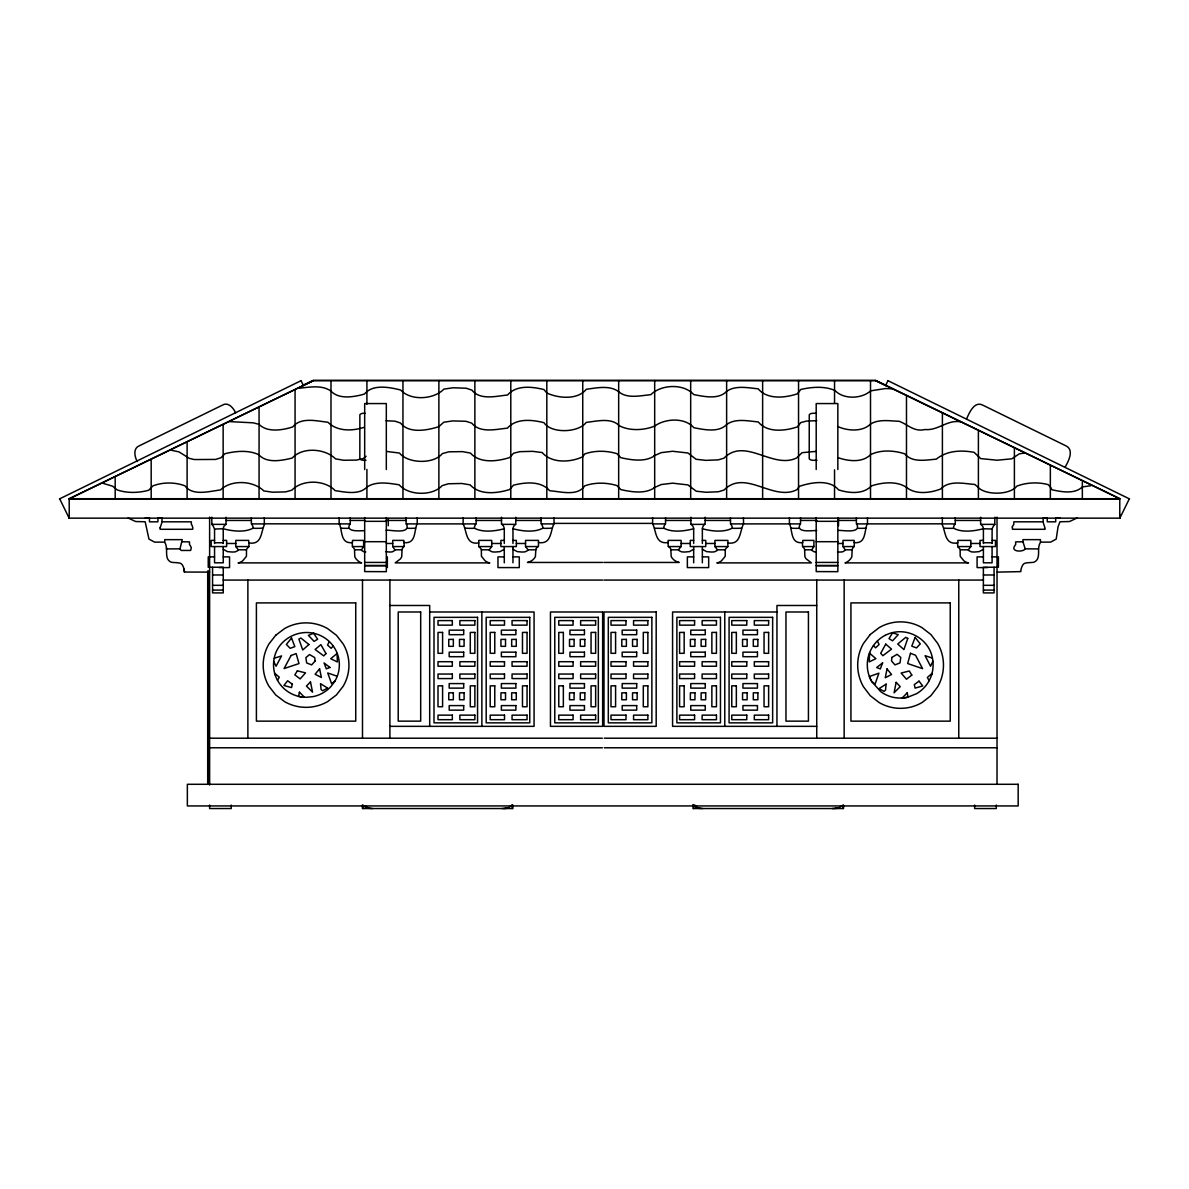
<?xml version="1.0" encoding="UTF-8"?>
<svg xmlns="http://www.w3.org/2000/svg" width="1189" height="1189" viewBox="0 0 1189 1189"><rect width="100%" height="100%" fill="white"/><g stroke="black" fill="none" stroke-linecap="round" stroke-linejoin="round"><path stroke-width="1.5" d="M762.625 498.533L762.625 380.569M802.486 546.36L803.913 548.025A15.442 15.442 0 0 1 804.552 549.08L804.923 556.705A12.336 12.336 0 0 0 806.216 558.889L811.418 562.887L716.848 562.887L718.528 562.501A18.608 18.608 0 0 0 721.515 560.822L725.201 556.303L725.305 549.392A15.145 15.145 0 0 1 726.063 548.322L727.772 546.658M182.199 541.768L189.482 541.872L189.512 544.725A10.017 10.017 0 0 1 190.285 545.588L191.31 547.728L190.626 550.448L181.129 550.448L179.985 548.842L182.274 539.643L164.751 539.643L164.751 541.768M992.087 543.477L992.116 528.674L993.603 525.776A14.744 14.744 0 0 1 994.762 524.468L994.866 517.245M404.245 542.63C416.373 543.893 413.861 530.68 417.22 523.532M313.822 633.306L314.535 633.469A32.683 32.683 0 0 1 337.022 652.85L337.423 661.961L330.735 658.721L337.215 653.385A31.761 31.761 0 0 1 337.542 654.277A31.821 31.821 0 0 1 339.118 661.039A32.371 32.371 0 0 1 339.326 665.84A31.895 31.895 0 0 1 334.867 681.223L331.241 686.187A32.98 32.98 0 0 1 313.123 696.62L306.405 697.289A33.678 33.678 0 0 1 298.87 696.427A32.98 32.98 0 0 1 281.63 686.187A32.088 32.088 0 0 1 275.09 674.802A32.207 32.207 0 0 1 273.708 661.47L273.723 661.292A31.375 31.375 0 0 1 274.302 657.889C277.587 640.975 295.362 630.14 311.994 632.949A31.464 31.464 0 0 1 313.554 633.247L317.641 639.206L314.104 641.391L308.397 635.357L313.673 633.261M789.422 523.532C792.706 530.666 790.313 543.908 802.397 542.63M274.228 658.245L281.555 655.912L276.071 666.212L273.708 661.47M869.635 652.568L869.218 661.872L875.907 658.661L869.427 653.118A33.024 33.024 0 0 0 869.1 654.024A33.277 33.277 0 0 0 867.524 660.935A33.931 33.931 0 0 0 867.316 665.87A33.158 33.158 0 0 0 871.775 681.609L875.074 684.106L878.909 673.167L869.382 676.541A32.965 32.965 0 0 0 871.775 681.609L880.573 691.508A32.593 32.593 0 0 0 900.251 698.062A32.92 32.92 0 0 0 907.772 697.185L916.481 693.737A33.173 33.173 0 0 0 931.537 675.055L931.998 673.42L927.346 677.477L929.144 680.688M403.859 542.749L403.859 540.401L392.727 540.401L392.727 546.568L394.897 549.853A12.663 12.663 0 0 1 394.48 550.611L392.281 551.859A62.125 62.125 0 0 1 389.695 552.038L385.593 551.637M1025.186 548.842C1023.194 552.409 1010.026 551.934 1014.871 545.588A10.017 10.017 0 0 1 1015.659 544.725L1015.688 541.872L1022.971 541.768L1025.186 548.842L1038.25 548.917M885.582 385.548L887.96 380.688M1065.389 466.668C1068.599 461.109 1074.336 449.739 1065.909 445.83L982.664 405.092C974.341 400.812 969.258 412.895 966.716 418.602M1119.8 518.27L1129.312 498.83M582.744 456.725L584.735 453.96C594.797 450.304 606.702 450.557 616.913 453.663L620.836 457.691C631.255 460.039 644.706 462.224 654.054 456.115M349.952 523.903C344.884 532.464 359.881 530.666 364.116 530.68M800.227 523.903C795.114 533.385 812.25 530.294 816.724 530.576M892.85 632.489L889 638.582L892.538 640.826L898.245 634.644L892.107 632.711A32.623 32.623 0 0 0 885.151 635.372M352.509 542.749L352.509 540.401L363.641 540.401L363.641 546.568L361.471 549.853A12.663 12.663 0 0 0 361.887 550.611L364.087 551.859A62.125 62.125 0 0 0 365.751 551.978M802.783 542.749L802.783 540.401L813.915 540.401L813.915 546.568L811.745 549.853A12.663 12.663 0 0 0 812.161 550.611L814.361 551.859A62.125 62.125 0 0 0 816.026 551.978M511.924 805.027L507.911 808.267L502.04 808.535M867.376 523.532C864.017 530.68 866.513 543.893 854.401 542.63M475.778 523.903L474.515 526.697A3.448 3.448 0 0 0 474.753 528.362C483.299 532.731 495.278 531.126 504.344 528.733M665.171 523.903L663.908 526.697A3.448 3.448 0 0 0 664.146 528.362C672.692 532.731 684.671 531.126 693.737 528.733A9.319 9.319 0 0 0 692.815 526.103L691.077 524.364L705.136 524.364L705.136 517.245M954.901 523.903L953.637 526.697A3.448 3.448 0 0 0 953.875 528.362C962.377 532.806 974.43 531.082 983.466 528.733L992.087 529.046M491.711 546.568L478.766 546.568L478.766 540.401L491.711 540.401L491.711 546.568L489.184 549.853A12.247 12.247 0 0 0 489.675 550.611L492.216 551.859A83.899 83.899 0 0 0 495.233 552.038L500.004 551.637L504.285 549.318M670.819 549.808L678.384 549.808L681.104 546.568L681.104 540.401L668.159 540.401L668.173 546.137L670.002 547.906A15.13 15.13 0 0 1 670.759 548.961L671.235 556.645A12.083 12.083 0 0 0 672.84 558.86A11.429 11.429 0 0 0 675.857 561.223L679.187 562.456L603.997 562.442M957.888 542.749L957.888 540.401L970.833 540.401L970.833 546.568L968.307 549.853A12.247 12.247 0 0 0 968.797 550.611L971.339 551.859A83.899 83.899 0 0 0 974.356 552.038L979.127 551.637L983.407 549.318M334.867 681.223L331.568 683.66L327.733 672.974L337.26 676.273M438.875 426.613L443.75 422.258L452.652 420.906L465.91 421.292L471.81 423.165C479.984 433.509 496.155 429.214 507.391 428.159C516.294 418.067 531.765 419.643 543.938 422.66C551.28 433.836 578.612 432.796 586.222 422.392C596.596 421.278 611.295 417.294 619.365 425.766C629.68 431.131 644.007 430.433 654.678 426.078C665.067 418.454 684.805 417.161 693.856 427.728C704.096 429.645 718.632 432.885 726.628 424.547C735.411 418.067 748.074 420.995 758.27 421.946C767.306 433.064 785.171 430.998 797.403 426.881L800.851 422.541L806.722 421.055L816.769 420.683M406.415 523.903C411.305 534.589 391.211 529.922 386.083 530.175M856.689 523.903C861.683 534.01 842.956 530.086 838.141 530.413M1077.026 518.018L1069.476 521.54L1059.994 521.763L1058.047 526.772L1056.204 539.078L1050.571 542.125L1040.657 542.139C1035.976 548.218 1042.069 558.949 1033.717 562.308C1025.022 563.229 1023.298 561.52 1021.083 569.159A37.201 37.201 0 0 0 1020.816 571.612L997.348 572.117M333.217 646.058L331.122 648.302L327.555 645.018L329.279 641.57M654.054 455.818L661.233 452.637L672.588 451.27L687.911 452.994L696.1 459.281L705.865 460.366L718.275 459.875L723.967 458.166C745.013 436.72 772.924 469.67 796.779 457.884L802.055 452.682L816.1 451.389M654.054 487.713L661.277 484.532L672.602 483.165L687.955 484.919L696.264 491.22L706.221 492.276L718.498 491.756L724.056 490.017C745.28 468.6 773.103 501.803 797.002 489.66L799.32 486.36C810.72 482.511 829.58 478.929 838.587 489.883C849.05 493.257 863.259 494.609 871.448 485.9C882.253 482.362 896.684 480.787 906.479 487.341C915.471 494.936 930.571 493.019 940.841 488.917C949.238 479.955 963.907 483.67 974.772 484.443L977.536 486.702C984.299 495.367 1009.58 495.441 1016.833 486.167C1026.241 482.407 1038.502 481.931 1048.222 484.666A92.564 40.694 0 0 1 1051.165 488.159L1051.804 489.705C1061.287 491.874 1074.633 494.431 1082.362 486.91L1090.893 485.736M251.741 523.903L253.004 526.697A3.448 3.448 0 0 1 252.767 528.362C244.176 532.657 232.271 531.186 223.175 528.733L214.555 529.046L213.039 525.776A14.744 14.744 0 0 0 211.88 524.468L211.776 517.245M841.678 805.964L838.215 808.252L832.241 808.535M582.744 456.769C570.75 462.476 551.637 463.606 542.199 452.548L532.642 451.33L519.756 451.671L513.633 453.202L509.561 457.587C497.403 461.406 479.925 463.755 470.443 453.083L462.476 451.627L448.922 451.82L442.353 453.603C433.643 464.409 407.886 463.665 399.489 453.054L386.707 451.463M693.677 549.318L689.397 551.637L684.626 552.038A83.899 83.899 0 0 1 681.609 551.859L679.068 550.611A12.247 12.247 0 0 1 678.577 549.853L678.562 549.808M854.311 546.36L852.87 548.025A14.283 14.283 0 0 0 852.186 549.214L851.844 556.779A12.321 12.321 0 0 1 850.492 558.993L848.946 560.628A19.128 19.128 0 0 1 846.449 562.323L844.993 562.887L968.559 562.887L966.88 562.501A18.608 18.608 0 0 1 963.907 560.822L960.207 556.303L960.118 549.392A15.145 15.145 0 0 0 959.345 548.322L957.65 546.658M404.156 546.36L402.729 548.025A15.442 15.442 0 0 0 402.09 549.08L401.719 556.705A12.336 12.336 0 0 1 400.425 558.889L395.224 562.887L489.794 562.887L488.114 562.501A18.608 18.608 0 0 1 485.142 560.822L481.441 556.303L481.337 549.392A15.145 15.145 0 0 0 480.579 548.322L478.87 546.658M654.054 488.025C644.706 494.134 631.255 491.949 620.836 489.586L616.913 485.573C606.687 482.466 594.782 482.184 584.706 485.885C577.453 496.69 560.554 491.473 549.749 490.76C540.95 480.772 525.657 482.139 513.485 485.186L509.457 489.586C497.091 493.376 479.762 495.501 470.131 484.859L461.674 483.477L448.283 483.789L442.13 485.662C432.633 496.244 408.392 495.694 399.192 484.815C388.848 483.21 376.125 480.846 366.985 487.044C359.123 495.293 345.315 492.112 335.194 490.641C324.731 479.657 302.303 479.256 291.885 490.15L285.657 491.889L272.608 492.216L263.839 490.938C253.168 480.401 231.246 479.509 220.47 489.942C209.68 491.235 192.559 496.378 184.949 485.825C175.006 482.08 162.848 482.035 152.935 485.885L148.714 490.225C138.608 493.034 127.149 493.331 117.161 489.913L112.673 486.212L103.547 483.492M366.108 456.234L363.299 458.523L356.581 460.084L343.695 460.262L335.551 458.88C325.147 448.372 302.363 446.752 292.271 458.003C281.971 460.604 266.722 463.665 258.801 454.688C248.546 449.858 235.704 451.017 224.944 453.722L220.901 457.78L215.551 459.43L194.387 459.548L189.393 458.404L179.019 451.894L171.513 450.289M438.875 426.658C427.505 430.314 408.927 433.955 400.5 423.016L394.911 421.159L386.053 420.772M249.006 546.658L247.297 548.322A15.145 15.145 0 0 0 246.539 549.392L246.435 556.303L242.734 560.822A18.608 18.608 0 0 1 239.762 562.501L238.082 562.887L361.649 562.887L360.193 562.323A19.128 19.128 0 0 1 357.696 560.628L356.15 558.993A12.321 12.321 0 0 1 354.798 556.779L354.471 549.214A14.283 14.283 0 0 0 353.757 548.04L352.33 546.36M512.964 549.318L517.245 551.637L522.016 552.038A83.899 83.899 0 0 0 525.033 551.859L527.574 550.611A12.247 12.247 0 0 0 528.065 549.853L525.538 546.568L525.538 540.401L538.483 540.401L538.468 546.137L536.655 547.906A15.13 15.13 0 0 0 535.882 548.961L535.407 556.645A12.083 12.083 0 0 1 533.802 558.86A11.429 11.429 0 0 1 530.784 561.223L527.455 562.456L602.645 562.442M59.45 498.934L301.263 380.584M303.076 385.325L313.093 380.465L875.907 380.465L1119.77 498.711L1119.77 518.151M303.076 385.429L313.093 380.569L875.907 380.569M69.23 498.83L313.465 380.569L69.2 498.711L69.23 518.151M507.198 807.762L504.671 808.505M837.576 807.717L834.886 808.505M364.206 427.297C352.152 431.25 337.215 431.548 327.896 422.244C316.868 421.04 300.787 416.789 292.762 426.91C282.61 430.21 267.287 432.796 259.068 424.339L253.287 422.838L229.596 421.605M877.363 641.005L879.102 644.468L875.624 647.827L873.425 645.597M892.969 632.503L893.088 632.489A30.795 30.795 0 0 1 894.648 632.176C911.502 629.263 929.189 640.678 932.339 657.725A32.846 32.846 0 0 1 932.934 661.381A33.738 33.738 0 0 1 931.552 675.055M1025.423 452.95L1019.3 453.826L1011.794 458.805L997.11 460.232L980.702 458.597L974.073 452.325C960.816 449.903 946.756 450.616 936.263 459.162C925.859 459.98 912.275 462.982 904.74 453.826C894.039 450.378 880.781 449.531 870.526 454.674C862.501 462.907 848.203 461.228 838.29 457.735M298.677 388.298C309.274 387.257 321.55 384.567 330.928 391.032C338.924 399.786 354.218 396.977 364.443 394.049C372.796 383.809 389.62 387.242 400.663 390.022C410.71 401.005 433.599 399.667 443.958 389.085L453.172 387.777L466.207 388.238L471.914 390.126C479.999 400.544 496.378 396.086 507.525 395.016C516.323 384.864 531.884 386.574 543.953 389.561L546.821 392.979M415.585 528.154L413.623 528.273A84.419 84.419 0 0 1 407.768 528.302M865.86 528.154L863.898 528.273A84.419 84.419 0 0 1 858.042 528.302M262.397 528.154L260.123 528.273A114.189 114.189 0 0 1 253.302 528.302M552.127 528.154L549.853 528.273A114.189 114.189 0 0 1 543.031 528.302M741.52 528.154L739.246 528.273A114.189 114.189 0 0 1 732.424 528.302M361.307 549.808L354.798 549.808M811.493 549.823L805.072 549.808M488.902 549.823L481.426 549.808M968.024 549.823L960.549 549.808M961.544 421.976C947.618 418.959 938.299 430.953 924.834 429.526C914.207 432.216 907.787 424.488 899.196 421.278C889.758 420.965 878.983 418.9 870.511 424.057C862.263 432.172 847.326 430.923 837.636 426.479M401.57 549.808L395.06 549.808M851.844 549.808L845.334 549.808M246.093 549.808L238.617 549.823M535.823 549.808L528.258 549.808M725.216 549.808L717.74 549.823M166.906 548.917L179.985 548.842M249.11 542.942C262.457 545.157 260.763 531.245 264.805 523.829L350.265 523.903L350.265 517.72M538.468 542.511C551.8 544.711 550.165 530.859 554.148 523.398L652.493 523.398C656.477 530.859 654.842 544.711 668.173 542.511M727.876 542.942C741.193 545.127 739.588 531.305 743.556 523.829L743.422 517.72M365.082 413.252L363.611 413.267A4.206 1.843 0 0 0 359.866 414.872L359.836 458.553A4.206 1.843 0 0 0 364.042 460.306L366.019 460.306M816.308 413.252L813.113 413.267A4.206 1.843 0 0 0 809.263 414.827L809.219 458.493A4.206 1.843 0 0 0 813.425 460.306L817.036 460.306M69.2 498.711L1119.77 498.711L875.535 380.569L887.157 386.202M69.2 498.83L1119.8 498.83M145.177 518.032L149.457 518.032L149.457 521.822L157.914 521.822L157.914 518.032L162.016 518.032L162.016 521.481M1059.994 518.032L1055.698 518.032L1055.698 521.822L1047.256 521.822L1047.256 518.032L1043.154 518.032L1043.154 521.481M69.2 518.151L1119.8 518.151L1119.8 514.614M226.014 520.44L251.369 520.44M350.265 520.44L364.8 520.44M386.128 520.44L406.103 520.44M476.15 520.44L501.505 520.44M515.744 520.44L541.099 520.44M665.543 520.44L690.898 520.44M705.136 520.44L730.492 520.44M800.539 520.44L816.888 520.44M838.215 520.44L856.377 520.44M955.272 520.44L980.628 520.44M364.681 521.332L386.321 521.332M816.204 521.332L837.844 521.332M211.776 524.364L225.836 524.364L224.097 526.103A9.319 9.319 0 0 0 223.19 528.733M994.866 524.364L980.806 524.364L982.545 526.103A9.319 9.319 0 0 1 983.452 528.733M214.555 540.386L211.166 540.386L211.166 546.568L226.623 546.568L226.623 540.386L223.235 540.386M504.285 540.386L500.896 540.386L500.896 546.568L516.353 546.568L516.353 540.386L512.964 540.386M693.677 540.386L690.289 540.386L690.289 546.568L705.746 546.568L705.746 540.386L702.357 540.386M983.407 540.386L980.018 540.386L980.018 546.568L995.475 546.568L995.475 540.386L992.087 540.386M364.681 541.694L386.321 541.694M816.204 541.694L837.844 541.694M214.555 542.749L223.264 542.749M983.377 542.749L992.087 542.749M226.623 543.477L235.808 543.477M386.41 543.477L392.727 543.477M491.711 543.477L500.896 543.477M516.353 543.477L525.538 543.477M681.104 543.477L690.289 543.477M705.746 543.477L714.931 543.477M838.26 543.477L843.001 543.477M970.833 543.477L980.018 543.477M352.42 546.256L352.241 542.437M404.067 546.256L404.245 542.437M802.575 546.256L802.397 542.437M854.222 546.256L854.401 542.437M248.754 542.749L248.754 540.401L235.808 540.401L235.808 546.568L248.546 546.568M248.887 546.568L249.11 542.749M352.702 546.568L363.641 546.568M392.727 546.568L403.68 546.568M525.538 546.568L538.275 546.568M668.367 546.568L681.104 546.568M714.931 546.568L727.876 546.568L727.876 540.401L714.931 540.401L714.931 546.568L717.457 549.853A12.247 12.247 0 0 1 716.967 550.611L714.426 551.859A83.899 83.899 0 0 1 711.408 552.038L706.638 551.637L702.357 549.318M802.976 546.568L813.915 546.568M854.133 542.749L854.133 540.401L843.001 540.401L843.001 546.568L853.955 546.568M957.754 546.568L957.531 542.749M958.096 546.568L970.833 546.568M214.555 556.883L208.238 556.883L208.238 567.242L223.264 567.242L223.264 592.91L212.563 592.91L212.563 567.242M223.235 556.883L229.551 556.883L229.551 567.584L218.939 567.584M504.285 556.883L497.968 556.883L497.968 567.584L519.281 567.584L519.281 556.883L512.964 556.883M693.677 556.883L687.361 556.883L687.361 567.584L708.674 567.584L708.674 556.883L702.357 556.883M983.407 556.883L977.09 556.883L977.09 567.584L987.702 567.584M992.087 556.883L998.403 556.883L998.403 567.242L983.377 567.242L983.377 592.91L994.078 592.91L994.078 567.242M364.681 562.427L386.321 562.427M816.204 562.427L837.844 562.427M364.681 565.592L386.321 565.592M816.204 565.592L837.844 565.592M364.681 565.622L386.321 565.622M816.204 565.622L837.844 565.622M212.563 574.986L223.264 574.986M983.377 574.986L994.078 574.986M223.16 580.069L602.645 580.069M603.997 580.069L983.481 580.069M212.563 585.315L223.264 585.315M983.377 585.315L994.078 585.315M212.563 590.086L223.264 590.086M983.377 590.086L994.078 590.086M389.903 605.483L429.69 605.483L429.69 726.345M816.739 605.483L776.952 605.483L776.952 726.345M429.69 611.993L534.069 611.993L534.069 726.345L389.903 726.345M776.952 611.993L672.573 611.993L672.573 726.345L816.739 726.345M209.621 738.206L602.362 738.206M604.28 738.206L997.021 738.206M209.621 747.777L602.362 747.777M604.28 747.777L997.021 747.777M957.531 542.942C944.185 545.157 945.879 531.245 941.837 523.829L856.377 523.903L856.377 517.72M478.766 542.942C465.449 545.127 467.054 531.305 463.086 523.829L463.22 517.72M352.241 542.63C340.173 543.908 342.536 530.666 339.266 523.532M128.13 518.018L135.68 521.54L145.177 521.763L148.952 539.078L154.585 542.125L164.513 542.139C169.195 548.218 163.086 558.949 171.454 562.308C180.148 563.229 181.872 561.52 184.087 569.159A36.027 36.027 0 0 1 184.384 572.043L209.621 572.117M702.684 808.535L695.58 807.762M372.484 808.535L365.201 807.717M893.147 388.818L885.359 388.55L870.571 390.869C861.653 399.073 843.328 399.578 834.931 390.423C824.363 385.935 811.73 386.945 800.777 389.472L797.358 393.827C785.008 397.929 767.291 399.846 758.166 388.803C747.97 387.852 735.515 385.058 726.628 391.359C718.736 399.846 703.992 396.546 693.767 394.585C683.556 383.319 661.307 384.344 650.784 394.674C640.544 395.625 627.064 398.999 618.666 391.701C609.868 384.954 596.64 387.926 586.311 389.264C577.393 400.336 558.325 398.241 546.821 393.039M837.428 552.038L839.969 552.038A62.125 62.125 0 0 0 842.555 551.859L844.755 550.611A12.663 12.663 0 0 0 845.171 549.853L843.001 546.568M944.244 528.154L946.518 528.273A114.189 114.189 0 0 0 953.34 528.302M654.515 528.154L656.789 528.273A114.189 114.189 0 0 0 663.611 528.302M465.122 528.154L467.396 528.273A114.189 114.189 0 0 0 474.218 528.302M791.057 528.154L793.018 528.273A84.419 84.419 0 0 0 798.874 528.302M340.782 528.154L342.744 528.273A84.419 84.419 0 0 0 348.6 528.302M700.053 808.505L697.527 807.762L694.718 805.027M369.824 808.505L364.964 805.964M887.737 380.584L1129.55 498.934M223.235 549.318L227.515 551.637L232.286 552.038A83.899 83.899 0 0 0 235.303 551.859L237.845 550.611A12.247 12.247 0 0 0 238.335 549.853L235.808 546.568M730.863 523.903L732.127 526.697A3.448 3.448 0 0 1 731.889 528.362C723.298 532.642 711.394 531.201 702.298 528.733A8.635 8.635 0 0 1 704.438 524.349M541.471 523.903L542.734 526.697A3.448 3.448 0 0 1 542.496 528.362C533.95 532.731 521.971 531.126 512.905 528.733A9.319 9.319 0 0 1 513.826 526.103L515.565 524.364L501.505 524.364L501.505 517.245M692.786 805.027L693.559 806.112M277.498 680.331L279.296 677.195L274.644 673.227L275.105 674.817M235.585 412.88C233.594 408.08 228.154 401.629 222.506 405.092L139.262 445.83C132.871 448.298 134.61 456.844 137.27 461.54M301.04 380.688L303.418 385.548M59.688 498.83L69.2 518.27M932.414 658.067L925.087 655.704L930.571 666.241L932.919 661.203M184.384 572.043L184.354 571.612A37.201 37.201 0 0 0 184.087 569.159M1022.971 541.768L1022.897 539.643L1040.42 539.643L1040.42 541.768M1082.347 481.619L1082.347 498.667M1050.348 465.404L1050.348 498.652M1014.395 447.599L1014.395 498.622M997.021 517.111L997.021 784.294M996.293 805.027L996.293 808.535L974.653 808.535L974.653 805.072M992.087 546.568L992.087 562.813L983.407 562.813L983.407 546.568M983.407 529.046L983.407 543.477M980.628 517.245L980.628 524.364M978.398 430.433L978.398 498.622M958.765 580.069L958.765 738.206M955.272 517.72L955.272 523.903L942.342 523.903L942.342 517.72M942.401 413.252L942.401 498.592M906.479 395.952L906.479 498.592M870.511 381.03L870.511 498.577M867.494 517.72L867.494 523.903M844.145 580.069L844.145 738.206M843.536 805.072L843.536 808.535L693.024 808.535L693.024 805.072M842.808 805.072L842.808 808.535M838.527 518.523L838.527 525.716M837.844 469.536L837.844 403.561L816.204 403.561L816.204 469.536M837.844 517.572L837.844 571.671L816.204 571.597L816.204 517.572M834.544 380.569L834.544 403.071M834.544 469.848L834.544 498.563M816.739 580.069L816.739 738.206M800.539 517.72L800.539 523.903L730.492 523.903L730.492 517.72M798.547 380.569L798.547 498.563M789.422 517.72L789.422 523.903M726.628 380.569L726.628 498.533M724.77 611.993L724.77 726.345M702.357 529.046L702.357 543.477M702.357 546.568L702.357 562.813M693.677 529.046L693.677 543.477M693.677 546.568L693.677 562.813M693.737 805.072L693.737 808.535M690.898 517.245L690.898 524.364M690.675 380.569L690.675 498.518M665.543 517.72L665.543 523.903L652.612 523.903L652.612 517.72M654.678 380.569L654.678 498.503M618.666 380.569L618.666 498.473M582.744 380.569L582.744 498.459M554.029 517.72L554.029 523.903L541.099 523.903L541.099 517.72M546.821 380.569L546.821 498.459M515.744 517.245L515.744 524.364M512.964 529.046L512.964 543.477M512.964 546.568L512.964 562.813M512.89 805.072L512.89 808.535L362.377 808.535L362.377 805.072M512.177 805.072L512.177 808.535M510.794 380.569L510.794 498.429M504.285 529.046L504.285 543.477M504.285 546.568L504.285 562.813M481.872 611.993L481.872 726.345M476.15 517.72L476.15 523.903L406.103 523.903L406.103 517.72M474.872 380.569L474.872 498.429M438.875 380.569L438.875 498.414M417.22 517.72L417.22 523.903M402.952 380.569L402.952 498.414M389.903 580.069L389.903 738.206M388.268 518.523L388.268 525.716M387.346 556.883L387.346 567.584M386.321 469.536L386.321 403.561L364.681 403.561L364.681 469.536M386.321 517.572L386.321 571.671L364.681 571.597L364.681 517.572M366.911 380.569L366.911 404.26M366.911 469.417L366.911 498.369M363.106 805.072L363.106 808.535M362.496 580.069L362.496 738.206M339.147 517.72L339.147 523.903M330.988 380.569L330.988 498.369M295.065 389.947L295.065 498.354M264.3 517.72L264.3 523.903L251.369 523.903L251.369 517.72M259.068 407.366L259.068 498.325M247.877 580.069L247.877 738.206M231.261 805.072L231.261 808.535L209.621 808.535L209.621 805.027M226.014 517.245L226.014 524.364M223.146 424.874L223.146 498.325M223.235 529.046L223.235 543.477M223.235 546.568L223.235 562.813L214.555 562.813L214.555 546.568M214.555 529.179L214.555 543.477M209.621 517.111L209.621 784.993M208.892 570.913L208.892 784.294M207.703 570.928L207.703 784.294M187.104 442.888L187.104 498.31M151.181 460.396L151.181 498.31M115.184 477.116L115.184 498.295M166.505 548.04A14.417 14.417 0 0 1 166.594 549.496M869.635 652.553A33.277 33.277 0 0 1 885.166 635.327M502.204 524.349A8.635 8.635 0 0 1 504.299 528.748M160.114 527.812L160.114 528.243A18.816 18.816 0 0 0 160.143 529.298L192.648 529.283A11.206 11.206 0 0 0 192.826 527.931L192.187 525.508A5.351 5.351 0 0 0 191.429 524.735L191.31 521.822L162.15 521.822L160.114 527.812M1012.344 526.935L1012.344 527.931A11.206 11.206 0 0 0 1012.523 529.283L1045.027 529.298A18.816 18.816 0 0 0 1045.057 528.243L1043.021 521.822L1013.86 521.822L1013.741 524.735A5.351 5.351 0 0 0 1012.983 525.508L1012.344 526.935M886.117 684.136L885.552 690.096L884.007 691.374L879.072 688.609L886.117 684.136M891.899 657.428L891.542 660.98L894.99 664.889L899.999 662.897L900.772 657.428L897.101 654.307L891.899 657.428M887.039 668.931L885.27 677.745L891.542 674.475L887.039 668.931M896.149 682.352L894.083 692.801L900.207 686.588L896.149 682.352M292.345 684.165L291.528 687.569L283.918 685.488L287.634 680.777L292.345 684.165M299.39 692.221L298.573 696.368A33.173 33.173 0 0 0 304.458 697.23L299.435 692.176M910.492 653.311L907.668 663.536L922.56 668.649L915.56 655.258L910.492 653.311M907.757 638.434L903.908 649.61L897.74 644.022L905.736 637.363L907.757 638.434M882.595 662.897L880.336 668.931L876.679 667.519L882.595 662.897M915.099 637.393L911.8 646.162L916.466 647.916L920.271 643.918L915.099 637.393M291.082 655.496L284.082 668.56L298.989 663.566L296.15 653.593L291.082 655.496M885.76 644.141L880.692 653.311L882.877 655.704L891.542 649.12L885.76 644.141M297.354 670.849L294.842 674.876L300.163 678.904L305.528 672.87L297.354 670.849M870.244 634.525L863.437 643.487A43.547 43.547 0 0 0 863.437 686.722L870.244 695.684L879.132 702.55A42.596 42.596 0 0 0 922.025 702.55L930.898 695.684L937.72 686.722A43.547 43.547 0 0 0 937.72 643.487L930.898 634.525L922.025 627.658A42.596 42.596 0 0 0 879.132 627.658L870.244 634.525M275.744 635.238L268.922 643.992A41.689 41.689 0 0 0 268.922 686.216L275.744 694.971L284.617 701.673A43.443 43.443 0 0 0 327.51 701.673L336.398 694.971L343.205 686.216A41.689 41.689 0 0 0 343.205 643.992L336.398 635.238L327.51 628.535A43.443 43.443 0 0 0 284.617 628.535L275.744 635.238M291.543 638.047L286.371 644.423L290.175 648.317L294.842 646.608L291.543 638.047M319.603 668.842L315.1 674.252L321.372 677.448L319.603 668.842M315.1 661.084L311.652 664.889L306.643 662.942L305.87 657.606L309.541 654.559L314.743 657.606L315.1 661.084M325.949 653.593L323.765 655.912L315.1 649.491L320.881 644.631L325.949 653.593M907.207 692.815L902.198 698.002A32.445 32.445 0 0 0 908.069 697.111L907.207 692.815M310.492 681.951L306.435 686.083L312.558 692.147L310.492 681.951M308.902 644.512L302.734 649.982L298.885 639.058L300.906 638.017L308.902 644.512M911.8 675.114L906.479 679.231L901.128 673.048L909.288 670.997L911.8 675.114M919.008 681.148L914.296 684.626L915.114 688.104L922.723 685.979L919.008 681.148M327.57 688.059L322.635 690.764L321.089 689.516L320.525 683.69L327.57 688.059M329.962 667.46L326.306 668.842L324.047 662.942L329.962 667.46M355.734 602.897L256.408 602.897L256.408 721.143L355.734 721.143L355.734 602.897M950.234 602.897L850.923 602.897L850.923 721.143L950.234 721.143L950.234 602.897M420.683 611.993L398.211 611.993L398.211 721.143L420.683 721.143L420.683 611.993M602.645 611.993L550.462 611.993L550.462 726.345L602.645 726.345L602.645 611.993M656.179 611.993L603.997 611.993L603.997 726.345L656.179 726.345L656.179 611.993M808.431 611.993L785.959 611.993L785.959 721.143L808.431 721.143L808.431 611.993M477.562 617.344L434 617.344L434 722.853L477.562 722.853L477.562 617.344M529.759 617.344L486.182 617.344L486.182 722.853L529.759 722.853L529.759 617.344M598.335 617.344L554.773 617.344L554.773 722.853L598.335 722.853L598.335 617.344M651.869 617.344L608.307 617.344L608.307 722.853L651.869 722.853L651.869 617.344M720.46 617.344L676.883 617.344L676.883 722.853L720.46 722.853L720.46 617.344M772.642 617.344L729.08 617.344L729.08 722.853L772.642 722.853L772.642 617.344M452.325 620.599L438.013 620.599L438.013 625.146L452.325 625.146L452.325 620.599M474.872 620.599L459.861 620.599L459.861 625.146L474.872 625.146L474.872 620.599M504.508 620.599L490.195 620.599L490.195 625.146L504.508 625.146L504.508 620.599M527.054 620.599L512.058 620.599L512.058 625.146L527.054 625.146L527.054 620.599M573.083 620.599L558.771 620.599L558.771 625.146L573.083 625.146L573.083 620.599M595.644 620.599L580.633 620.599L580.633 625.146L595.644 625.146L595.644 620.599M626.009 620.599L610.997 620.599L610.997 625.146L626.009 625.146L626.009 620.599M647.871 620.599L633.559 620.599L633.559 625.146L647.871 625.146L647.871 620.599M694.599 620.599L679.588 620.599L679.588 625.146L694.599 625.146L694.599 620.599M716.447 620.599L702.134 620.599L702.134 625.146L716.447 625.146L716.447 620.599M746.781 620.599L731.77 620.599L731.77 625.146L746.781 625.146L746.781 620.599M768.629 620.599L754.316 620.599L754.316 625.146L768.629 625.146L768.629 620.599M463.695 630.14L449.189 630.14L449.189 634.688L463.695 634.688L463.695 630.14M515.877 630.14L501.372 630.14L501.372 634.688L515.877 634.688L515.877 630.14M584.453 630.14L569.947 630.14L569.947 634.688L584.453 634.688L584.453 630.14M636.695 630.14L622.189 630.14L622.189 634.688L636.695 634.688L636.695 630.14M705.27 630.14L690.764 630.14L690.764 634.688L705.27 634.688L705.27 630.14M757.452 630.14L742.947 630.14L742.947 634.688L757.452 634.688L757.452 630.14M442.59 632.414L438.013 632.414L438.013 653.311L442.59 653.311L442.59 632.414M474.872 632.414L470.294 632.414L470.294 653.311L474.872 653.311L474.872 632.414M494.773 632.414L490.195 632.414L490.195 653.311L494.773 653.311L494.773 632.414M527.054 632.414L522.476 632.414L522.476 653.311L527.054 653.311L527.054 632.414M563.348 632.414L558.771 632.414L558.771 653.311L563.348 653.311L563.348 632.414M595.644 632.414L591.052 632.414L591.052 653.311L595.644 653.311L595.644 632.414M615.59 632.414L610.997 632.414L610.997 653.311L615.59 653.311L615.59 632.414M647.871 632.414L643.294 632.414L643.294 653.311L647.871 653.311L647.871 632.414M684.165 632.414L679.588 632.414L679.588 653.311L684.165 653.311L684.165 632.414M716.447 632.414L711.869 632.414L711.869 653.311L716.447 653.311L716.447 632.414M736.348 632.414L731.77 632.414L731.77 653.311L736.348 653.311L736.348 632.414M768.629 632.414L764.051 632.414L764.051 653.311L768.629 653.311L768.629 632.414M453.336 639.4L448.758 639.4L448.758 646.326L453.336 646.326L453.336 639.4M464.082 639.4L459.504 639.4L459.504 646.326L464.082 646.326L464.082 639.4M505.518 639.4L500.941 639.4L500.941 646.326L505.518 646.326L505.518 639.4M516.264 639.4L511.686 639.4L511.686 646.326L516.264 646.326L516.264 639.4M574.094 639.4L569.516 639.4L569.516 646.326L574.094 646.326L574.094 639.4M584.839 639.4L580.262 639.4L580.262 646.326L584.839 646.326L584.839 639.4M626.38 639.4L621.802 639.4L621.802 646.326L626.38 646.326L626.38 639.4M637.126 639.4L632.548 639.4L632.548 646.326L637.126 646.326L637.126 639.4M694.956 639.4L690.378 639.4L690.378 646.326L694.956 646.326L694.956 639.4M705.701 639.4L701.124 639.4L701.124 646.326L705.701 646.326L705.701 639.4M747.138 639.4L742.56 639.4L742.56 646.326L747.138 646.326L747.138 639.4M757.883 639.4L753.306 639.4L753.306 646.326L757.883 646.326L757.883 639.4M463.695 652.167L449.189 652.167L449.189 656.7L463.695 656.7L463.695 652.167M515.877 652.167L501.372 652.167L501.372 656.7L515.877 656.7L515.877 652.167M584.453 652.167L569.947 652.167L569.947 656.7L584.453 656.7L584.453 652.167M636.695 652.167L622.189 652.167L622.189 656.7L636.695 656.7L636.695 652.167M705.27 652.167L690.764 652.167L690.764 656.7L705.27 656.7L705.27 652.167M757.452 652.167L742.947 652.167L742.947 656.7L757.452 656.7L757.452 652.167M452.325 661.708L438.013 661.708L438.013 666.241L452.325 666.241L452.325 661.708M474.872 661.708L459.861 661.708L459.861 666.241L474.872 666.241L474.872 661.708M504.508 661.708L490.195 661.708L490.195 666.241L504.508 666.241L504.508 661.708M527.054 661.708L512.058 661.708L512.058 666.241L527.054 666.241L527.054 661.708M573.083 661.708L558.771 661.708L558.771 666.241L573.083 666.241L573.083 661.708M595.644 661.708L580.633 661.708L580.633 666.241L595.644 666.241L595.644 661.708M626.009 661.708L610.997 661.708L610.997 666.241L626.009 666.241L626.009 661.708M647.871 661.708L633.559 661.708L633.559 666.241L647.871 666.241L647.871 661.708M694.599 661.708L679.588 661.708L679.588 666.241L694.599 666.241L694.599 661.708M716.447 661.708L702.134 661.708L702.134 666.241L716.447 666.241L716.447 661.708M746.781 661.708L731.77 661.708L731.77 666.241L746.781 666.241L746.781 661.708M768.629 661.708L754.316 661.708L754.316 666.241L768.629 666.241L768.629 661.708M452.325 674.044L438.013 674.044L438.013 678.577L452.325 678.577L452.325 674.044M474.872 674.044L459.861 674.044L459.861 678.577L474.872 678.577L474.872 674.044M504.508 674.044L490.195 674.044L490.195 678.577L504.508 678.577L504.508 674.044M527.054 674.044L512.058 674.044L512.058 678.577L527.054 678.577L527.054 674.044M573.083 674.044L558.771 674.044L558.771 678.577L573.083 678.577L573.083 674.044M595.644 674.044L580.633 674.044L580.633 678.577L595.644 678.577L595.644 674.044M626.009 674.044L610.997 674.044L610.997 678.577L626.009 678.577L626.009 674.044M647.871 674.044L633.559 674.044L633.559 678.577L647.871 678.577L647.871 674.044M694.599 674.044L679.588 674.044L679.588 678.577L694.599 678.577L694.599 674.044M716.447 674.044L702.134 674.044L702.134 678.577L716.447 678.577L716.447 674.044M746.781 674.044L731.77 674.044L731.77 678.577L746.781 678.577L746.781 674.044M768.629 674.044L754.316 674.044L754.316 678.577L768.629 678.577L768.629 674.044M463.695 683.586L449.189 683.586L449.189 688.119L463.695 688.119L463.695 683.586M515.877 683.586L501.372 683.586L501.372 688.119L515.877 688.119L515.877 683.586M584.453 683.586L569.947 683.586L569.947 688.119L584.453 688.119L584.453 683.586M636.695 683.586L622.189 683.586L622.189 688.119L636.695 688.119L636.695 683.586M705.27 683.586L690.764 683.586L690.764 688.119L705.27 688.119L705.27 683.586M757.452 683.586L742.947 683.586L742.947 688.119L757.452 688.119L757.452 683.586M442.59 685.845L438.013 685.845L438.013 706.742L442.59 706.742L442.59 685.845M474.872 685.845L470.294 685.845L470.294 706.742L474.872 706.742L474.872 685.845M494.773 685.845L490.195 685.845L490.195 706.742L494.773 706.742L494.773 685.845M527.054 685.845L522.476 685.845L522.476 706.742L527.054 706.742L527.054 685.845M563.348 685.845L558.771 685.845L558.771 706.742L563.348 706.742L563.348 685.845M595.644 685.845L591.052 685.845L591.052 706.742L595.644 706.742L595.644 685.845M615.59 685.845L610.997 685.845L610.997 706.742L615.59 706.742L615.59 685.845M647.871 685.845L643.294 685.845L643.294 706.742L647.871 706.742L647.871 685.845M684.165 685.845L679.588 685.845L679.588 706.742L684.165 706.742L684.165 685.845M716.447 685.845L711.869 685.845L711.869 706.742L716.447 706.742L716.447 685.845M736.348 685.845L731.77 685.845L731.77 706.742L736.348 706.742L736.348 685.845M768.629 685.845L764.051 685.845L764.051 706.742L768.629 706.742L768.629 685.845M453.336 692.83L448.758 692.83L448.758 699.756L453.336 699.756L453.336 692.83M464.082 692.83L459.504 692.83L459.504 699.756L464.082 699.756L464.082 692.83M505.518 692.83L500.941 692.83L500.941 699.756L505.518 699.756L505.518 692.83M516.264 692.83L511.686 692.83L511.686 699.756L516.264 699.756L516.264 692.83M574.094 692.83L569.516 692.83L569.516 699.756L574.094 699.756L574.094 692.83M584.839 692.83L580.262 692.83L580.262 699.756L584.839 699.756L584.839 692.83M626.38 692.83L621.802 692.83L621.802 699.756L626.38 699.756L626.38 692.83M637.126 692.83L632.548 692.83L632.548 699.756L637.126 699.756L637.126 692.83M694.956 692.83L690.378 692.83L690.378 699.756L694.956 699.756L694.956 692.83M705.701 692.83L701.124 692.83L701.124 699.756L705.701 699.756L705.701 692.83M747.138 692.83L742.56 692.83L742.56 699.756L747.138 699.756L747.138 692.83M757.883 692.83L753.306 692.83L753.306 699.756L757.883 699.756L757.883 692.83M463.695 705.597L449.189 705.597L449.189 710.145L463.695 710.145L463.695 705.597M515.877 705.597L501.372 705.597L501.372 710.145L515.877 710.145L515.877 705.597M584.453 705.597L569.947 705.597L569.947 710.145L584.453 710.145L584.453 705.597M636.695 705.597L622.189 705.597L622.189 710.145L636.695 710.145L636.695 705.597M705.27 705.597L690.764 705.597L690.764 710.145L705.27 710.145L705.27 705.597M757.452 705.597L742.947 705.597L742.947 710.145L757.452 710.145L757.452 705.597M452.325 715.139L438.013 715.139L438.013 719.687L452.325 719.687L452.325 715.139M474.872 715.139L459.861 715.139L459.861 719.687L474.872 719.687L474.872 715.139M504.508 715.139L490.195 715.139L490.195 719.687L504.508 719.687L504.508 715.139M527.054 715.139L512.058 715.139L512.058 719.687L527.054 719.687L527.054 715.139M573.083 715.139L558.771 715.139L558.771 719.687L573.083 719.687L573.083 715.139M595.644 715.139L580.633 715.139L580.633 719.687L595.644 719.687L595.644 715.139M626.009 715.139L610.997 715.139L610.997 719.687L626.009 719.687L626.009 715.139M647.871 715.139L633.559 715.139L633.559 719.687L647.871 719.687L647.871 715.139M694.599 715.139L679.588 715.139L679.588 719.687L694.599 719.687L694.599 715.139M716.447 715.139L702.134 715.139L702.134 719.687L716.447 719.687L716.447 715.139M746.781 715.139L731.77 715.139L731.77 719.687L746.781 719.687L746.781 715.139M768.629 715.139L754.316 715.139L754.316 719.687L768.629 719.687L768.629 715.139M1018.17 784.294L187.357 784.294L187.357 805.934L1018.17 805.934L1018.17 784.294"/></g></svg>
